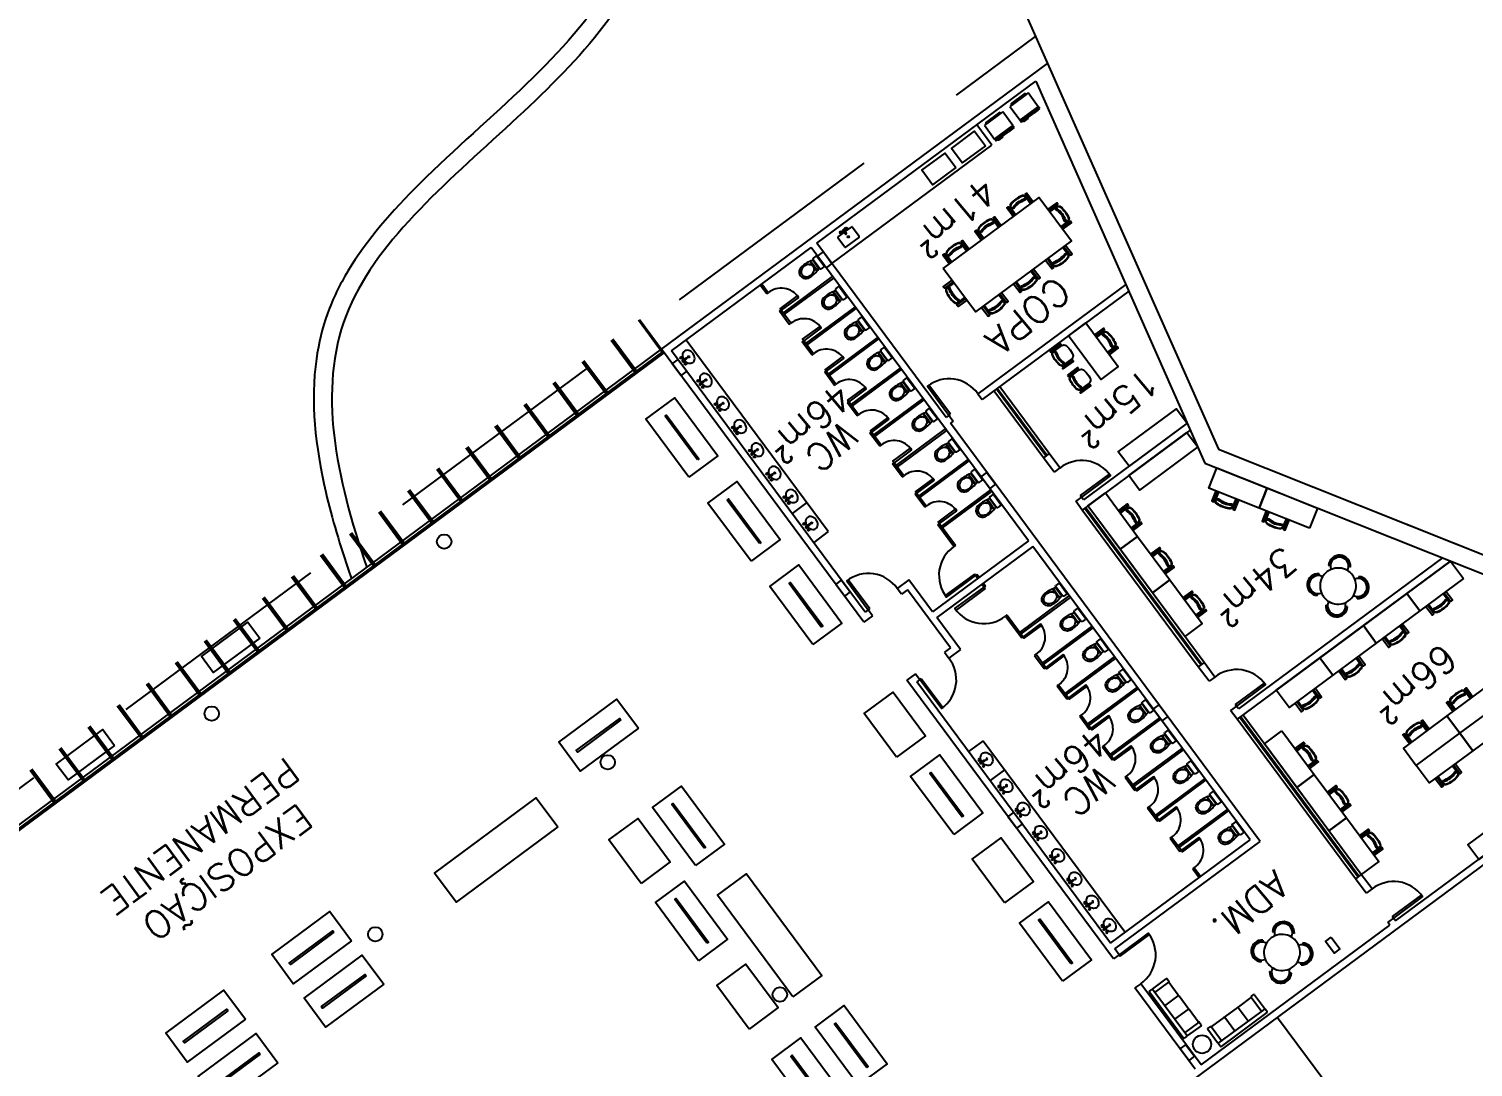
# Model space of a CAD drawing. Header units: millimetres. Extents: x 55520 to 96084, y -58491 to -49645.
# Drawn here: x 59592.36 to 59632.3, y -57743.2 to -57714.46 of the extents above; entities that cross this region are included whole.
import ezdxf

# ---------------------------------------------------------------- set-up
doc = ezdxf.new("R2010")
doc.units = ezdxf.units.MM
doc.linetypes.add('HIDDEN', pattern=[9.525, 6.35, -3.175])
for name, color, linetype in [('05_Mobiliário', 1, 'Continuous'), ('Alvenaria Corte', 30, 'Continuous'), ('Alvenaria Vista', 40, 'Continuous'), ('ARQ-TEXTO3', 3, 'Continuous'), ('Cinza', 9, 'Continuous'), ('Curvas de Nível', 10, 'Continuous'), ('Esquadrias', 241, 'Continuous'), ('Linha Fina', 100, 'Continuous'), ('Mobiliário_cinza', 254, 'Continuous'), ('Pilares', 181, 'Continuous'), ('Projeção', 60, 'HIDDEN')]:
    doc.layers.add(name, color=color, linetype=linetype)
doc.styles.add('ROMANS', font='romans.shx')

# ---------------------------------------------------------------- blocks, each defined once
blk = doc.blocks.new('cadeira cortada')
for points in [[(253.53, -365.944), (253.53, -365.67), (253.48, -365.67), (253.48, -365.944)], [(254.105, -365.944), (254.105, -365.67), (254.055, -365.67), (254.055, -365.944)]]:
    blk.add_lwpolyline(points)
for points in [[(253.563, -365.944), (253.563, -365.726, -0.34754), (253.624, -365.648, -0.116963), (253.961, -365.648, -0.34754), (254.023, -365.726), (254.023, -365.944)], [(254.023, -365.759, -0.342833), (253.969, -365.784, 0.050886), (253.793, -365.755, 0.050886), (253.617, -365.784, -0.342833), (253.563, -365.759)]]:
    blk.add_lwpolyline(points, format="xyb")
blk.add_lwpolyline([(254.023, -365.726, -0.342833), (253.969, -365.751, 0.050886), (253.793, -365.721, 0.050886), (253.617, -365.751, -0.342833), (253.563, -365.726, -0.272556), (253.628, -365.662, -0.116963), (253.958, -365.662, -0.272556)], format="xyb", close=True)
blk = doc.blocks.new('cuba-com-misturador')
for p, q in [((0.008, 0), (-0.008, 0)), ((-0.249, -0.404), (-0.249, -0.094)), ((-0.229, -0.074), (-0.018, -0.074)), ((-0.018, -0.01), (-0.018, -0.128)), ((-0.008, -0.138), (0.008, -0.138)), ((0.018, -0.128), (0.018, -0.01)), ((0.018, -0.074), (0.231, -0.074)), ((0.251, -0.094), (0.251, -0.404)), ((0.231, -0.424), (-0.229, -0.424))]:
    blk.add_line(p, q)
for centre, radius in [((-0.091, -0.023), 0.0337), ((-0.091, -0.023), 0.0274), ((0.087, -0.023), 0.0337), ((0.087, -0.023), 0.0274), ((0.001, -0.241), 0.0213), ((0.001, -0.241), 0.015)]:
    blk.add_circle(centre, radius)
for centre, radius, start, end in [((-0.008, -0.01), 0.01, 90, 180), ((-0.229, -0.094), 0.02, 90, 180), ((-0.008, -0.128), 0.01, 180, 270), ((0.008, -0.01), 0.01, 0, 90), ((0.008, -0.128), 0.01, 270, 0), ((0.231, -0.094), 0.02, 0, 90), ((-0.229, -0.404), 0.02, 180, 270), ((0.231, -0.404), 0.02, 270, 0)]:
    blk.add_arc(centre, radius, start, end)
blk = doc.blocks.new('geladeira-1')
for p, q in [((-0.2475, 0), (0.2475, 0)), ((0.2475, -0.04), (0.2475, 0)), ((-0.315, -0.04), (-0.2475, -0.04)), ((-0.315, -0.5125), (-0.315, -0.04)), ((-0.2475, 0), (-0.2475, -0.04)), ((0.315, -0.04), (0.315, -0.5125)), ((-0.315, -0.58), (-0.315, -0.5325)), ((-0.2475, -0.58), (-0.315, -0.58)), ((-0.305, -0.5325), (-0.305, -0.5125)), ((0.305, -0.5125), (-0.305, -0.5125)), ((-0.305, -0.5325), (0.305, -0.5325)), ((-0.2475, -0.58), (-0.1125, -0.58)), ((0.315, -0.58), (-0.1125, -0.58)), ((0.305, -0.5125), (0.305, -0.5325)), ((0.315, -0.5325), (0.315, -0.58))]:
    blk.add_line(p, q)
for points in [[(-0.2475, -0.04), (0.2475, -0.04)], [(0.2475, -0.04), (0.315, -0.04)], [(-0.315, -0.5125), (-0.305, -0.5125)], [(-0.315, -0.5325), (-0.305, -0.5325)], [(0.11, -0.58), (0.11, -0.6025), (0.245, -0.6025), (0.245, -0.58)], [(0.305, -0.5125), (0.315, -0.5125)], [(0.305, -0.5325), (0.315, -0.5325)]]:
    blk.add_lwpolyline(points)
blk = doc.blocks.new('sofá-3l-5')
for p, q in [((-1.025, 0), (1.025, 0)), ((-1.05, -0.125), (-1.05, -0.025)), ((-1.05, -0.775), (-1.05, -0.175)), ((-1.025, -0.15), (1.025, -0.15)), ((-0.9, -0.775), (-0.9, -0.15)), ((-0.3, -0.15), (-0.3, -0.75)), ((0.3, -0.15), (0.3, -0.75)), ((0.9, -0.15), (0.9, -0.775)), ((1.05, -0.025), (1.05, -0.125)), ((1.05, -0.175), (1.05, -0.775)), ((-0.925, -0.8), (-1.025, -0.8)), ((-0.875, -0.775), (-0.325, -0.775)), ((-0.275, -0.775), (0.275, -0.775)), ((0.325, -0.775), (0.875, -0.775)), ((1.025, -0.8), (0.925, -0.8))]:
    blk.add_line(p, q)
for centre, start, end in [((-1.025, -0.025), 90, 180), ((-1.025, -0.125), 180, 270), ((-1.025, -0.175), 90, 180), ((-0.925, -0.175), 0, 90), ((0.925, -0.175), 90, 180), ((1.025, -0.025), 0, 90), ((1.025, -0.125), 270, 0), ((1.025, -0.175), 0, 90), ((-1.025, -0.775), 180, 270), ((-0.925, -0.775), 270, 0), ((-0.875, -0.75), 180, 270), ((-0.325, -0.75), 270, 360), ((-0.275, -0.75), 180, 270), ((0.275, -0.75), 270, 360), ((0.325, -0.75), 180, 270), ((0.875, -0.75), 270, 360), ((0.925, -0.775), 180, 270), ((1.025, -0.775), 270, 0)]:
    blk.add_arc(centre, 0.025, start, end)
blk = doc.blocks.new('mesa-copa-1')
for p, q in [((-0.593, 0.536), (-0.613, 0.555)), ((-0.544, 0.584), (-0.564, 0.603)), ((-0.184, 0.601), (-0.202, 0.582)), ((0.168, 0.61), (0.187, 0.591)), ((0.536, 0.593), (0.555, 0.613)), ((0.584, 0.544), (0.603, 0.564)), ((-0.61, 0.168), (-0.591, 0.187)), ((0.601, 0.184), (0.582, 0.202)), ((-0.601, -0.184), (-0.582, -0.202)), ((0.61, -0.168), (0.591, -0.187)), ((-0.584, -0.544), (-0.603, -0.564)), ((-0.536, -0.593), (-0.555, -0.613)), ((-0.168, -0.61), (-0.187, -0.591)), ((0.184, -0.601), (0.202, -0.582)), ((0.544, -0.584), (0.564, -0.603)), ((0.593, -0.536), (0.613, -0.555))]:
    blk.add_line(p, q)
for centre, radius, start, end in [((-0.395, 0.383), 0.304, 45.7426, 225), ((-0.395, 0.383), 0.277, 141.5942, 225), ((-0.395, 0.383), 0.25, 142.2022, 250.7613), ((-0.395, 0.383), 0.277, 137.4499, 141.5942), ((-0.395, 0.383), 0.277, 131.6623, 137.4499), ((-0.395, 0.383), 0.25, 137.6067, 142.2022), ((-0.395, 0.383), 0.277, 127.4996, 131.6623), ((-0.395, 0.383), 0.25, 131.1911, 137.6067), ((-0.395, 0.383), 0.277, 45.7426, 127.4996), ((-0.395, 0.383), 0.25, 126.5706, 131.1911), ((-0.395, 0.383), 0.25, 21.0509, 126.5706), ((0, 0), 0.5, 108.9257, 162.8866), ((0, 0), 0.5, 72.8866, 108.9257), ((0.383, 0.395), 0.25, 52.2022, 160.7613), ((0, 0), 0.5, 18.9257, 72.8866), ((0.383, 0.395), 0.304, 315.7426, 135), ((0.383, 0.395), 0.277, 51.5942, 135), ((0.383, 0.395), 0.25, 291.0509, 36.5706), ((0.383, 0.395), 0.25, 47.6067, 52.2022), ((0.383, 0.395), 0.25, 41.1911, 47.6067), ((0.383, 0.395), 0.277, 47.4499, 51.5942), ((0.383, 0.395), 0.277, 41.6623, 47.4499), ((0.383, 0.395), 0.25, 36.5706, 41.1911), ((0.383, 0.395), 0.277, 315.7426, 37.4996), ((0.383, 0.395), 0.277, 37.4996, 41.6623), ((0, 0), 0.5, 162.8866, 198.9257), ((0, 0), 0.5, 342.8866, 18.9257), ((-0.383, -0.395), 0.304, 135.7426, 315), ((-0.383, -0.395), 0.277, 135.7426, 217.4996), ((-0.383, -0.395), 0.25, 111.0509, 216.5706), ((0, 0), 0.5, 198.9257, 252.8866), ((0, 0), 0.5, 288.9257, 342.8866), ((0.395, -0.383), 0.304, 225.7426, 45), ((0.395, -0.383), 0.25, 322.2022, 70.7613), ((0.395, -0.383), 0.277, 321.5942, 45), ((-0.383, -0.395), 0.277, 217.4996, 221.6623), ((-0.383, -0.395), 0.277, 221.6623, 227.4499), ((-0.383, -0.395), 0.25, 216.5706, 221.1911), ((-0.383, -0.395), 0.25, 221.1911, 227.6067), ((-0.383, -0.395), 0.277, 227.4499, 231.5942), ((-0.383, -0.395), 0.277, 231.5942, 315), ((-0.383, -0.395), 0.25, 227.6067, 232.2022), ((-0.383, -0.395), 0.25, 232.2022, 340.7613), ((0, 0), 0.5, 252.8866, 288.9257), ((0.395, -0.383), 0.25, 201.0509, 306.5706), ((0.395, -0.383), 0.277, 225.7426, 307.4996), ((0.395, -0.383), 0.25, 306.5706, 311.1911), ((0.395, -0.383), 0.25, 311.1911, 317.6067), ((0.395, -0.383), 0.277, 307.4996, 311.6623), ((0.395, -0.383), 0.25, 317.6067, 322.2022), ((0.395, -0.383), 0.277, 311.6623, 317.4499), ((0.395, -0.383), 0.277, 317.4499, 321.5942)]:
    blk.add_arc(centre, radius, start, end)
blk = doc.blocks.new('cadescritório-1')
for points in [[(-0.263, -0.042), (-0.312, -0.042), (-0.312, -0.387), (-0.263, -0.387)], [(0.312, -0.042), (0.263, -0.042), (0.263, -0.387), (0.312, -0.387)]]:
    blk.add_lwpolyline(points, close=True)
for points in [[(0.168, -0.02, -0.34754), (0.23, -0.098), (0.23, -0.39, -0.32794), (0.16, -0.485, -0.036168), (0.112, -0.497, -0.091436), (-0.112, -0.497, -0.036168), (-0.16, -0.485, -0.32794), (-0.23, -0.39), (-0.23, -0.098, -0.34754), (-0.168, -0.02, -0.116963)], [(0.23, -0.098, -0.342833), (0.176, -0.123, 0.050886), (0, -0.093, 0.050886), (-0.176, -0.123, -0.342833), (-0.23, -0.098, -0.272556), (-0.165, -0.034, -0.116963), (0.165, -0.034, -0.272556)]]:
    blk.add_lwpolyline(points, format="xyb", close=True)
blk.add_lwpolyline([(0.23, -0.131, -0.342833), (0.176, -0.156, 0.050886), (0, -0.126, 0.050886), (-0.176, -0.156, -0.342833), (-0.23, -0.131)], format="xyb")
blk = doc.blocks.new('bacia-2')
for p, q in [((-0.165, 0), (0.165, 0)), ((-0.185, -0.02), (-0.185, -0.114)), ((-0.101, -0.224), (-0.156, -0.224)), ((-0.156, -0.224), (-0.156, -0.234)), ((-0.101, -0.234), (-0.156, -0.234)), ((-0.155, -0.14), (0.155, -0.14)), ((-0.136, -0.155), (0.138, -0.155)), ((-0.101, -0.215), (-0.101, -0.31)), ((-0.096, -0.215), (-0.101, -0.215)), ((-0.096, -0.31), (-0.101, -0.31)), ((-0.096, -0.215), (-0.096, -0.31)), ((0.1, -0.224), (-0.096, -0.224)), ((0.1, -0.234), (-0.096, -0.234)), ((0.1, -0.215), (0.1, -0.31)), ((0.1, -0.215), (0.105, -0.215)), ((0.105, -0.31), (0.1, -0.31)), ((0.105, -0.215), (0.105, -0.31)), ((0.158, -0.224), (0.105, -0.224)), ((0.158, -0.234), (0.105, -0.234)), ((0.158, -0.224), (0.158, -0.234)), ((0.185, -0.02), (0.185, -0.114))]:
    blk.add_line(p, q)
for centre, radius, start, end in [((-0.165, -0.02), 0.02, 90, 180), ((0.165, -0.02), 0.02, 0, 90), ((0.747, -0.435), 0.933, 163.0474, 184.2312), ((-0.155, -0.11), 0.03, 186.4751, 270), ((0.064, -0.436), 0.215, 140.013, 182.2911), ((-0.136, -0.165), 0.01, 90, 164.926), ((0.002, -0.387), 0.136, 44.0581, 135.9419), ((-0.06, -0.436), 0.215, 357.7089, 39.987), ((0.138, -0.165), 0.01, 15.074, 90), ((-0.745, -0.435), 0.933, 355.7688, 16.9526), ((0.155, -0.11), 0.03, 270, 353.5249), ((0.001, -0.504), 0.185, 180, 0), ((0.063, -0.446), 0.214, 179.4567, 225.0557), ((0.002, -0.51), 0.126, 224.2545, 315.7455), ((-0.058, -0.446), 0.214, 314.9443, 0.5433)]:
    blk.add_arc(centre, radius, start, end)
blk = doc.blocks.new('pia')
blk.add_lwpolyline([(116.628, 127.313, 0.059126), (116.571, 127.302, 0.088095), (116.51, 127.269, 0.10529), (116.467, 127.217, 0.121807), (116.453, 127.161, 0.121807), (116.467, 127.105, 0.10529), (116.51, 127.053, 0.088095), (116.571, 127.02), (116.647, 127.008, 0.07888), (116.724, 127.02, 0.088095), (116.785, 127.053, 0.10529), (116.828, 127.105, 0.121807), (116.841, 127.161, 0.121807), (116.828, 127.217, 0.10529), (116.785, 127.269, 0.088095), (116.724, 127.302, 0.059126), (116.667, 127.313, 0.07888)], format="xyb")
blk.add_lwpolyline([(116.658, 127.232), (116.67, 127.347, 1.266953), (116.624, 127.347), (116.637, 127.232, 0.388814), (116.647, 127.223), (116.648, 127.223, 0.388814)], format="xyb", close=True)
for centre, radius in [((116.543, 127.344), 0.0262), ((116.647, 127.161), 0.0208), ((116.752, 127.344), 0.0262)]:
    blk.add_circle(centre, radius)
blk = doc.blocks.new('Expo_1')
blk.add_lwpolyline([(55979.651, -57955.975), (55981.651, -57955.975), (55981.651, -57956.975), (55979.651, -57956.975)], close=True)
at = {"layer": 'Esquadrias'}
blk.add_lwpolyline([(55979.901, -57956.45), (55981.401, -57956.45), (55981.401, -57956.5), (55979.901, -57956.5)], close=True, dxfattribs=at)

msp = doc.modelspace()

# ---------------------------------------------------------------- linework, layer by layer
at = {"layer": '05_Mobiliário'}
for points in [[(59598.741, -57731.322), (59597.456, -57732.274), (59597.128, -57731.832), (59598.414, -57730.88)], [(59594.723, -57734.298), (59593.438, -57735.25), (59593.11, -57734.808), (59594.396, -57733.856)]]:
    msp.add_lwpolyline(points, close=True, dxfattribs=at)
for points, knots in [([(59612.58, -57702.264), (59612.333, -57702.456), (59612.093, -57702.654), (59611.376, -57703.295), (59610.934, -57703.764), (59610.304, -57704.671), (59610.08, -57705.086), (59609.755, -57705.976), (59609.656, -57706.438), (59609.461, -57707.83), (59609.461, -57708.778), (59609.383, -57710.137), (59609.344, -57710.583), (59609.206, -57711.393), (59609.111, -57711.756), (59608.848, -57712.465), (59608.683, -57712.807), (59607.906, -57714.147), (59607.06, -57715.078), (59605.166, -57716.903), (59604.117, -57717.799), (59602.402, -57719.503), (59601.702, -57720.294), (59600.954, -57721.54), (59600.762, -57721.932), (59600.469, -57722.747), (59600.369, -57723.166), (59600.139, -57724.779), (59600.274, -57726.019), (59600.74, -57728.024), (59600.968, -57728.774), (59601.226, -57729.529), (59601.231, -57729.543), (59601.236, -57729.557), (59601.241, -57729.571), (59601.253, -57729.607), (59601.266, -57729.643), (59601.278, -57729.679)], [2.402052, 2.402052, 2.402052, 2.402052, 3.271939, 3.271939, 5.117462, 5.117462, 6.476071, 6.476071, 7.834681, 7.834681, 10.518018, 10.518018, 11.884931, 11.884931, 13.144324, 13.144324, 14.403716, 14.403716, 18.185083, 18.185083, 21.966451, 21.966451, 25.006111, 25.006111, 26.319563, 26.319563, 27.633015, 27.633015, 31.292337, 31.292337, 33.441143, 33.441143, 33.441143, 33.480994, 33.480994, 33.480994, 33.583679, 33.583679, 33.583679, 33.583679]), ([(59612.931, -57702.624), (59611.809, -57703.493), (59609.458, -57705.875), (59610.59, -57712.268), (59605.739, -57717.188), (59599.858, -57722.109), (59600.84, -57726.856), (59601.7, -57729.367)], [2.349177, 2.349177, 2.349177, 2.349177, 6.405812, 12.457961, 19.154992, 26.18667, 33.441143, 33.441143, 33.441143, 33.441143])]:
    msp.add_open_spline(points, degree=3, knots=knots, dxfattribs=at)
at = {"layer": 'Alvenaria Corte'}
for p, q in [((59609.853, -57723.328), (59620.532, -57715.419)), ((59620.532, -57715.419), (59625.254, -57726.09)), ((59614.151, -57720.394), (59620.203, -57715.912)), ((59620.203, -57715.912), (59624.879, -57726.479)), ((59610.133, -57723.37), (59613.99, -57720.513)), ((59620.001, -57728.629), (59613.99, -57720.513)), ((59617.722, -57725.215), (59614.151, -57720.394)), ((59622.691, -57721.535), (59618.606, -57724.561)), ((59622.774, -57721.722), (59618.725, -57724.721)), ((59615.448, -57730.882), (59609.853, -57723.328)), ((59615.489, -57730.602), (59610.133, -57723.37)), ((59618.606, -57724.561), (59618.725, -57724.721)), ((59617.802, -57725.156), (59617.722, -57725.215)), ((59617.802, -57725.156), (59617.921, -57725.317)), ((59617.921, -57725.317), (59617.841, -57725.376)), ((59626.411, -57736.948), (59617.841, -57725.376)), ((59624.475, -57725.565), (59621.487, -57727.778)), ((59624.392, -57725.377), (59621.528, -57727.498)), ((59620.576, -57726.213), (59620.415, -57726.332)), ((59620.713, -57726.733), (59620.415, -57726.332)), ((59620.874, -57726.614), (59620.576, -57726.213)), ((59625.254, -57726.09), (59640.119, -57732.022)), ((59620.874, -57726.614), (59620.713, -57726.733)), ((59624.879, -57726.479), (59639.429, -57732.285)), ((59621.469, -57727.418), (59621.308, -57727.537)), ((59621.487, -57727.778), (59621.308, -57727.537)), ((59621.528, -57727.498), (59621.469, -57727.418)), ((59620.001, -57728.629), (59617.349, -57730.593)), ((59620.12, -57728.79), (59617.469, -57730.754)), ((59626.132, -57736.906), (59620.12, -57728.79)), ((59631.458, -57729.104), (59625.813, -57733.284)), ((59631.676, -57729.191), (59625.772, -57733.564)), ((59616.695, -57729.709), (59616.373, -57729.947)), ((59616.492, -57730.108), (59616.373, -57729.947)), ((59617.349, -57730.593), (59616.695, -57729.709)), ((59616.653, -57729.989), (59616.492, -57730.108)), ((59617.843, -57731.596), (59616.653, -57729.989)), ((59615.689, -57730.703), (59615.448, -57730.882)), ((59615.57, -57730.543), (59615.489, -57730.602)), ((59615.689, -57730.703), (59615.57, -57730.543)), ((59618.123, -57731.638), (59617.469, -57730.754)), ((59617.843, -57731.596), (59617.683, -57731.715)), ((59617.683, -57731.715), (59617.802, -57731.876)), ((59618.123, -57731.638), (59617.802, -57731.876)), ((59595.636, -57764.968), (59640.119, -57732.022)), ((59616.879, -57732.311), (59616.638, -57732.489)), ((59616.879, -57732.311), (59616.998, -57732.471)), ((59624.861, -57731.999), (59624.7, -57732.118)), ((59624.998, -57732.519), (59624.7, -57732.118)), ((59625.159, -57732.4), (59624.861, -57731.999)), ((59630.158, -57739.151), (59639.429, -57732.285)), ((59622.352, -57740.204), (59616.638, -57732.489)), ((59616.998, -57732.471), (59616.918, -57732.531)), ((59622.274, -57739.763), (59616.918, -57732.531)), ((59625.159, -57732.4), (59624.998, -57732.519)), ((59625.754, -57733.204), (59625.593, -57733.323)), ((59625.772, -57733.564), (59625.593, -57733.323)), ((59625.813, -57733.284), (59625.754, -57733.204)), ((59622.274, -57739.763), (59626.132, -57736.906)), ((59622.393, -57739.924), (59626.411, -57736.948)), ((59629.206, -57737.865), (59629.045, -57737.984)), ((59629.504, -57738.267), (59629.206, -57737.865)), ((59629.343, -57738.386), (59629.045, -57737.984)), ((59629.504, -57738.267), (59629.343, -57738.386)), ((59630.099, -57739.07), (59629.938, -57739.189)), ((59630.158, -57739.151), (59630.099, -57739.07)), ((59624.774, -57743.138), (59629.997, -57739.27)), ((59629.997, -57739.27), (59629.938, -57739.189)), ((59622.512, -57740.085), (59622.393, -57739.924)), ((59622.512, -57740.085), (59622.352, -57740.204)), ((59623.108, -57740.888), (59622.947, -57741.007)), ((59624.613, -57743.257), (59622.947, -57741.007)), ((59624.774, -57743.138), (59623.108, -57740.888))]:
    msp.add_line(p, q, dxfattribs=at)
at = {"layer": 'Alvenaria Vista', "color": 1}
for p, q in [((59587.386, -57739.968), (59609.853, -57723.328)), ((59620.576, -57726.213), (59619.207, -57724.364)), ((59620.415, -57726.332), (59619.046, -57724.483)), ((59624.7, -57732.118), (59621.487, -57727.778)), ((59624.861, -57731.999), (59621.647, -57727.659)), ((59629.206, -57737.865), (59625.932, -57733.445)), ((59629.045, -57737.984), (59625.772, -57733.564))]:
    msp.add_line(p, q, dxfattribs=at)
at = {"layer": 'Alvenaria Vista'}
msp.add_open_spline([(59423.514, -57798.825), (59463.082, -57747.087), (59502.65, -57695.348), (59542.218, -57643.61), (59549.466, -57636.301), (59556.714, -57628.992), (59563.963, -57621.683), (59574.888, -57615.418), (59585.813, -57609.153), (59596.738, -57602.887), (59607.709, -57603.663), (59618.68, -57604.438), (59629.651, -57605.213), (59666.163, -57648.985), (59702.675, -57692.757), (59739.187, -57736.529), (59752.038, -57750.994), (59764.89, -57765.458), (59777.742, -57779.923)], degree=3, knots=[20.322416, 20.322416, 20.322416, 20.322416, 21.305376, 21.305376, 21.305376, 22.305376, 22.305376, 22.305376, 23.305376, 23.305376, 23.305376, 24.305376, 24.305376, 24.305376, 25.305376, 25.305376, 25.305376, 25.593369, 25.593369, 25.593369, 25.593369], dxfattribs=at)
at = {"layer": 'Cinza'}
for p, q in [((59609.216, -57722.518), (59609.903, -57723.446)), ((59609.24, -57722.5), (59609.928, -57723.428)), ((59608.461, -57723.077), (59609.149, -57724.005)), ((59608.485, -57723.059), (59609.173, -57723.988)), ((59608.509, -57723.042), (59609.197, -57723.97)), ((59607.658, -57723.673), (59608.345, -57724.601)), ((59607.682, -57723.655), (59608.369, -57724.583)), ((59607.706, -57723.637), (59608.393, -57724.565)), ((59606.854, -57724.268), (59607.541, -57725.196)), ((59606.878, -57724.25), (59607.566, -57725.178)), ((59606.902, -57724.232), (59607.59, -57725.16)), ((59606.05, -57724.863), (59606.738, -57725.791)), ((59606.075, -57724.845), (59606.762, -57725.773)), ((59606.099, -57724.827), (59606.786, -57725.755)), ((59605.247, -57725.458), (59605.934, -57726.386)), ((59605.271, -57725.44), (59605.958, -57726.368)), ((59605.295, -57725.422), (59605.982, -57726.35)), ((59604.443, -57726.053), (59605.131, -57726.981)), ((59604.467, -57726.035), (59605.155, -57726.963)), ((59604.492, -57726.017), (59605.179, -57726.946)), ((59603.64, -57726.648), (59604.327, -57727.576)), ((59603.664, -57726.631), (59604.351, -57727.559)), ((59603.688, -57726.613), (59604.375, -57727.541)), ((59602.836, -57727.244), (59603.523, -57728.172)), ((59602.86, -57727.226), (59603.548, -57728.154)), ((59602.884, -57727.208), (59603.572, -57728.136)), ((59602.032, -57727.839), (59602.72, -57728.767)), ((59602.057, -57727.821), (59602.744, -57728.749)), ((59602.081, -57727.803), (59602.768, -57728.731)), ((59601.229, -57728.434), (59601.916, -57729.362)), ((59601.253, -57728.416), (59601.94, -57729.344)), ((59601.277, -57728.398), (59601.964, -57729.326)), ((59600.425, -57729.029), (59601.113, -57729.957)), ((59600.449, -57729.011), (59601.137, -57729.939)), ((59600.474, -57728.993), (59601.161, -57729.921)), ((59599.622, -57729.624), (59600.309, -57730.552)), ((59599.646, -57729.606), (59600.333, -57730.534)), ((59599.67, -57729.589), (59600.357, -57730.517)), ((59598.818, -57730.219), (59599.505, -57731.147)), ((59598.842, -57730.202), (59599.53, -57731.13)), ((59598.866, -57730.184), (59599.554, -57731.112)), ((59598.014, -57730.815), (59598.702, -57731.743)), ((59598.039, -57730.797), (59598.726, -57731.725)), ((59598.063, -57730.779), (59598.75, -57731.707)), ((59597.211, -57731.41), (59597.898, -57732.338)), ((59597.235, -57731.392), (59597.922, -57732.32)), ((59597.259, -57731.374), (59597.946, -57732.302)), ((59596.407, -57732.005), (59597.095, -57732.933)), ((59596.431, -57731.987), (59597.119, -57732.915)), ((59596.456, -57731.969), (59597.143, -57732.897)), ((59595.604, -57732.6), (59596.291, -57733.528)), ((59595.628, -57732.582), (59596.315, -57733.51)), ((59595.652, -57732.564), (59596.339, -57733.492)), ((59594.8, -57733.195), (59595.487, -57734.123)), ((59594.824, -57733.177), (59595.512, -57734.105)), ((59594.848, -57733.16), (59595.536, -57734.088)), ((59593.997, -57733.79), (59594.684, -57734.718)), ((59594.021, -57733.773), (59594.708, -57734.701)), ((59594.045, -57733.755), (59594.732, -57734.683)), ((59593.241, -57734.35), (59593.928, -57735.278)), ((59593.193, -57734.386), (59593.88, -57735.314)), ((59593.217, -57734.368), (59593.904, -57735.296)), ((59592.389, -57734.981), (59593.077, -57735.909)), ((59592.413, -57734.963), (59593.101, -57735.891)), ((59592.438, -57734.945), (59593.125, -57735.873))]:
    msp.add_line(p, q, dxfattribs=at)
at = {"layer": 'Curvas de Nível'}
for points in [[(59619.192, -57712.392), (59625.254, -57726.09), (59651.161, -57736.428), (59666.808, -57738.73), (59691.848, -57729.594), (59710.88, -57723.303), (59731.966, -57723.195)], [(59626.888, -57741.822), (59633.726, -57751.028), (59641.483, -57777.117), (59636.918, -57798.682), (59656.834, -57840.066), (59672.892, -57857.802), (59679.627, -57862.47)]]:
    msp.add_lwpolyline(points, dxfattribs=at)
at = {"layer": 'Esquadrias'}
for p, q in [((59612.762, -57721.796), (59612.584, -57721.554)), ((59612.803, -57721.766), (59612.624, -57721.525)), ((59613.219, -57722.328), (59614.585, -57721.316)), ((59613.249, -57722.368), (59614.615, -57721.357)), ((59612.762, -57721.796), (59612.803, -57721.766)), ((59613.119, -57722.278), (59613.16, -57722.248)), ((59613.387, -57722.639), (59613.119, -57722.278)), ((59613.428, -57722.61), (59613.16, -57722.248)), ((59613.844, -57723.172), (59615.21, -57722.16)), ((59613.874, -57723.212), (59615.24, -57722.2)), ((59613.387, -57722.639), (59613.428, -57722.61)), ((59613.744, -57723.121), (59613.785, -57723.092)), ((59614.012, -57723.483), (59613.744, -57723.121)), ((59614.052, -57723.453), (59613.785, -57723.092)), ((59614.469, -57724.016), (59615.835, -57723.004)), ((59614.499, -57724.056), (59615.865, -57723.044)), ((59587.411, -57740.043), (59609.898, -57723.388)), ((59587.427, -57740.093), (59609.928, -57723.428)), ((59614.012, -57723.483), (59614.052, -57723.453)), ((59614.369, -57723.965), (59614.41, -57723.935)), ((59614.637, -57724.327), (59614.369, -57723.965)), ((59614.677, -57724.297), (59614.41, -57723.935)), ((59615.094, -57724.86), (59616.46, -57723.848)), ((59615.124, -57724.9), (59616.49, -57723.888)), ((59614.637, -57724.327), (59614.677, -57724.297)), ((59615.719, -57725.703), (59617.085, -57724.692)), ((59615.749, -57725.744), (59617.115, -57724.732)), ((59620.484, -57726.281), (59619.115, -57724.433)), ((59620.508, -57726.263), (59619.139, -57724.415)), ((59614.994, -57724.809), (59615.034, -57724.779)), ((59615.262, -57725.171), (59614.994, -57724.809)), ((59615.302, -57725.141), (59615.034, -57724.779)), ((59615.262, -57725.171), (59615.302, -57725.141)), ((59616.344, -57726.547), (59617.71, -57725.535)), ((59615.619, -57725.653), (59615.659, -57725.623)), ((59615.887, -57726.014), (59615.619, -57725.653)), ((59615.927, -57725.985), (59615.659, -57725.623)), ((59616.374, -57726.587), (59617.74, -57725.576)), ((59615.887, -57726.014), (59615.927, -57725.985)), ((59616.244, -57726.497), (59616.284, -57726.467)), ((59616.512, -57726.858), (59616.244, -57726.497)), ((59616.552, -57726.828), (59616.284, -57726.467)), ((59616.969, -57727.391), (59618.335, -57726.379)), ((59616.999, -57727.431), (59618.365, -57726.419)), ((59616.512, -57726.858), (59616.552, -57726.828)), ((59616.869, -57727.34), (59616.909, -57727.311)), ((59617.137, -57727.702), (59616.869, -57727.34)), ((59617.177, -57727.672), (59616.909, -57727.311)), ((59617.594, -57728.235), (59618.96, -57727.223)), ((59617.623, -57728.275), (59618.99, -57727.263)), ((59617.137, -57727.702), (59617.177, -57727.672)), ((59624.769, -57732.067), (59621.555, -57727.728)), ((59624.793, -57732.049), (59621.579, -57727.71)), ((59617.494, -57728.184), (59617.534, -57728.154)), ((59617.94, -57728.787), (59617.494, -57728.184)), ((59617.981, -57728.757), (59617.534, -57728.154)), ((59617.981, -57728.757), (59617.94, -57728.787)), ((59618.576, -57729.561), (59618.536, -57729.59)), ((59618.595, -57729.671), (59618.536, -57729.59)), ((59618.635, -57729.641), (59618.576, -57729.561)), ((59618.714, -57729.832), (59618.774, -57729.912)), ((59618.754, -57729.802), (59618.814, -57729.882)), ((59618.814, -57729.882), (59618.774, -57729.912)), ((59619.766, -57731.168), (59621.132, -57730.156)), ((59619.796, -57731.208), (59621.162, -57730.196)), ((59619.409, -57730.686), (59619.369, -57730.715)), ((59619.369, -57730.715), (59619.815, -57731.318)), ((59619.409, -57730.686), (59619.855, -57731.288)), ((59620.391, -57732.012), (59621.757, -57731)), ((59620.421, -57732.052), (59621.787, -57731.04)), ((59619.815, -57731.318), (59619.855, -57731.288)), ((59620.172, -57731.8), (59620.212, -57731.771)), ((59620.172, -57731.8), (59620.44, -57732.162)), ((59620.212, -57731.771), (59620.48, -57732.132)), ((59621.016, -57732.855), (59622.382, -57731.844)), ((59621.046, -57732.896), (59622.412, -57731.884)), ((59620.44, -57732.162), (59620.48, -57732.132)), ((59620.797, -57732.644), (59620.837, -57732.614)), ((59620.797, -57732.644), (59621.065, -57733.006)), ((59620.837, -57732.614), (59621.105, -57732.976)), ((59621.641, -57733.699), (59623.007, -57732.687)), ((59621.671, -57733.739), (59623.037, -57732.728)), ((59621.065, -57733.006), (59621.105, -57732.976)), ((59621.422, -57733.488), (59621.462, -57733.458)), ((59621.422, -57733.488), (59621.69, -57733.85)), ((59621.462, -57733.458), (59621.73, -57733.82)), ((59622.266, -57734.543), (59623.632, -57733.531)), ((59629.114, -57737.933), (59625.84, -57733.513)), ((59629.138, -57737.915), (59625.864, -57733.496)), ((59621.69, -57733.85), (59621.73, -57733.82)), ((59622.296, -57734.583), (59623.662, -57733.571)), ((59622.047, -57734.332), (59622.087, -57734.302)), ((59622.047, -57734.332), (59622.315, -57734.693)), ((59622.087, -57734.302), (59622.355, -57734.664)), ((59622.315, -57734.693), (59622.355, -57734.664)), ((59622.891, -57735.387), (59624.257, -57734.375)), ((59622.92, -57735.427), (59624.287, -57734.415)), ((59622.672, -57735.175), (59622.712, -57735.146)), ((59622.712, -57735.146), (59622.98, -57735.507)), ((59622.672, -57735.175), (59622.94, -57735.537)), ((59622.94, -57735.537), (59622.98, -57735.507)), ((59623.516, -57736.231), (59624.882, -57735.219)), ((59623.545, -57736.271), (59624.912, -57735.259)), ((59623.297, -57736.019), (59623.337, -57735.989)), ((59623.297, -57736.019), (59623.565, -57736.381)), ((59623.337, -57735.989), (59623.605, -57736.351)), ((59624.141, -57737.074), (59625.507, -57736.063)), ((59624.17, -57737.115), (59625.536, -57736.103)), ((59623.565, -57736.381), (59623.605, -57736.351)), ((59623.922, -57736.863), (59623.962, -57736.833)), ((59623.922, -57736.863), (59624.19, -57737.225)), ((59623.962, -57736.833), (59624.23, -57737.195)), ((59624.19, -57737.225), (59624.23, -57737.195)), ((59624.547, -57737.707), (59624.587, -57737.677)), ((59624.547, -57737.707), (59624.725, -57737.948)), ((59624.587, -57737.677), (59624.766, -57737.918))]:
    msp.add_line(p, q, dxfattribs=at)
for points in [[(59613.642, -57721.891), (59613.16, -57722.248), (59613.13, -57722.208), (59613.612, -57721.851)], [(59614.267, -57722.735), (59613.785, -57723.092), (59613.755, -57723.052), (59614.237, -57722.694)], [(59614.892, -57723.578), (59614.41, -57723.935), (59614.38, -57723.895), (59614.862, -57723.538)], [(59617.842, -57725.126), (59617.247, -57724.323), (59617.207, -57724.352), (59617.802, -57725.156)], [(59615.517, -57724.422), (59615.034, -57724.779), (59615.005, -57724.739), (59615.487, -57724.382)], [(59616.142, -57725.266), (59615.659, -57725.623), (59615.63, -57725.583), (59616.112, -57725.226)], [(59616.766, -57726.11), (59616.284, -57726.467), (59616.255, -57726.427), (59616.737, -57726.07)], [(59617.391, -57726.953), (59616.909, -57727.311), (59616.88, -57727.27), (59617.362, -57726.913)], [(59621.439, -57727.378), (59622.243, -57726.783), (59622.272, -57726.823), (59621.469, -57727.418)], [(59618.016, -57727.797), (59617.534, -57728.154), (59617.504, -57728.114), (59617.987, -57727.757)], [(59618.506, -57729.55), (59617.702, -57730.145), (59617.732, -57730.186), (59618.536, -57729.59)], [(59615.61, -57730.513), (59615.015, -57729.709), (59614.975, -57729.739), (59615.57, -57730.543)], [(59618.803, -57729.952), (59618, -57730.547), (59617.97, -57730.507), (59618.774, -57729.912)], [(59620.338, -57730.931), (59619.855, -57731.288), (59619.885, -57731.329), (59620.367, -57730.971)], [(59620.962, -57731.775), (59620.48, -57732.132), (59620.51, -57732.172), (59620.992, -57731.815)], [(59617.038, -57732.441), (59617.634, -57733.245), (59617.593, -57733.275), (59616.998, -57732.471)], [(59621.587, -57732.619), (59621.105, -57732.976), (59621.135, -57733.016), (59621.617, -57732.659)], [(59625.724, -57733.164), (59626.528, -57732.569), (59626.558, -57732.609), (59625.754, -57733.204)], [(59622.212, -57733.463), (59621.73, -57733.82), (59621.76, -57733.86), (59622.242, -57733.503)], [(59622.837, -57734.306), (59622.355, -57734.664), (59622.385, -57734.704), (59622.867, -57734.347)], [(59623.462, -57735.15), (59622.98, -57735.507), (59623.01, -57735.547), (59623.492, -57735.19)], [(59624.087, -57735.994), (59623.605, -57736.351), (59623.635, -57736.391), (59624.117, -57736.034)], [(59624.712, -57736.838), (59624.23, -57737.195), (59624.26, -57737.235), (59624.742, -57736.878)], [(59630.069, -57739.03), (59630.873, -57738.435), (59630.902, -57738.475), (59630.099, -57739.07)], [(59622.542, -57740.125), (59623.346, -57739.53), (59623.316, -57739.489), (59622.512, -57740.085)]]:
    msp.add_lwpolyline(points, close=True, dxfattribs=at)
at = {"layer": 'Linha Fina'}
for centre, radius, start, end in [((59613.165, -57722.213), 0.576, 34.0353, 129.0144), ((59613.79, -57723.057), 0.576, 34.0353, 129.0144), ((59614.415, -57723.901), 0.576, 34.0353, 129.0144), ((59615.04, -57724.744), 0.576, 34.0353, 129.0144), ((59617.807, -57725.121), 0.975, 35.0561, 127.9937), ((59615.665, -57725.588), 0.576, 34.0353, 129.0144), ((59616.29, -57726.432), 0.576, 34.0353, 129.0144), ((59616.914, -57727.276), 0.576, 34.0353, 129.0144), ((59621.474, -57727.383), 0.975, 35.0561, 127.9937), ((59617.539, -57728.119), 0.576, 34.0353, 129.0144), ((59618.501, -57729.585), 0.975, 125.0561, 217.9937), ((59615.575, -57730.508), 0.975, 35.0561, 127.9937), ((59618.768, -57729.947), 0.975, 215.0561, 307.9937), ((59619.89, -57731.294), 0.576, 304.0353, 39.0144), ((59617.033, -57732.476), 0.975, 305.0561, 37.9937), ((59620.515, -57732.137), 0.576, 304.0353, 39.0144), ((59625.759, -57733.169), 0.975, 35.0561, 127.9937), ((59621.14, -57732.981), 0.576, 304.0353, 39.0144), ((59621.765, -57733.825), 0.576, 304.0353, 39.0144), ((59622.39, -57734.669), 0.576, 304.0353, 39.0144), ((59623.015, -57735.513), 0.576, 304.0353, 39.0144), ((59623.64, -57736.356), 0.576, 304.0353, 39.0144), ((59624.265, -57737.2), 0.576, 304.0353, 39.0144), ((59630.104, -57739.035), 0.975, 35.0561, 127.9937), ((59622.547, -57740.09), 0.975, 305.0561, 37.9937)]:
    msp.add_arc(centre, radius, start, end, dxfattribs=at)
at = {"layer": 'Mobiliário_cinza'}
for p, q in [((59618.987, -57717.683), (59618.571, -57717.12)), ((59614.567, -57720.956), (59618.987, -57717.683)), ((59614.463, -57728.376), (59610.535, -57723.072)), ((59613.868, -57727.572), (59613.466, -57727.87)), ((59614.463, -57728.376), (59614.061, -57728.673)), ((59618.748, -57734.162), (59618.346, -57734.459)), ((59618.748, -57734.162), (59622.676, -57739.466)), ((59619.343, -57734.965), (59618.941, -57735.263))]:
    msp.add_line(p, q, dxfattribs=at)
for points in [[(59618.81, -57717.693), (59618.167, -57718.169), (59617.869, -57717.767), (59618.512, -57717.291)], [(59617.991, -57718.299), (59617.348, -57718.775), (59617.051, -57718.373), (59617.694, -57717.897)], [(59617.647, -57721.089), (59620.299, -57719.125), (59621.192, -57720.331), (59618.54, -57722.295)], [(59621.591, -57722.599), (59622.483, -57723.804), (59622.001, -57724.162), (59621.108, -57722.956)], [(59624.392, -57725.377), (59622.785, -57726.568), (59622.487, -57726.166), (59624.094, -57724.976)], [(59624.682, -57726.033), (59623.075, -57727.224), (59622.778, -57726.822), (59624.385, -57725.632)], [(59626.385, -57727.725), (59624.992, -57727.169), (59625.214, -57726.612), (59626.607, -57727.168)], [(59622.129, -57727.302), (59623.022, -57728.507), (59622.54, -57728.865), (59621.647, -57727.659)], [(59627.778, -57728.281), (59626.385, -57727.725), (59626.607, -57727.168), (59628, -57727.724)], [(59623.022, -57728.507), (59623.915, -57729.713), (59623.433, -57730.07), (59622.54, -57728.865)], [(59632.033, -57729.673), (59630.828, -57730.566), (59630.471, -57730.084), (59631.676, -57729.191)], [(59623.915, -57729.713), (59624.808, -57730.918), (59624.326, -57731.275), (59623.433, -57730.07)], [(59630.828, -57730.566), (59629.623, -57731.459), (59629.265, -57730.977), (59630.471, -57730.084)], [(59629.623, -57731.459), (59628.417, -57732.351), (59628.06, -57731.869), (59629.265, -57730.977)], [(59628.417, -57732.351), (59627.212, -57733.244), (59626.855, -57732.762), (59628.06, -57731.869)], [(59632.781, -57732.583), (59631.576, -57733.476), (59631.933, -57733.958), (59633.138, -57733.065)], [(59616.349, -57734.619), (59615.456, -57733.414), (59616.26, -57732.818), (59617.153, -57734.024)], [(59633.496, -57733.547), (59632.29, -57734.44), (59631.933, -57733.958), (59633.138, -57733.065)], [(59631.576, -57733.476), (59630.371, -57734.368), (59630.728, -57734.851), (59631.933, -57733.958)], [(59627.01, -57733.892), (59627.903, -57735.097), (59627.42, -57735.454), (59626.528, -57734.249)], [(59632.29, -57734.44), (59631.085, -57735.333), (59630.728, -57734.851), (59631.933, -57733.958)], [(59627.903, -57735.097), (59628.795, -57736.302), (59628.313, -57736.659), (59627.42, -57735.454)], [(59606.986, -57736.551), (59604.173, -57738.634), (59603.578, -57737.83), (59606.39, -57735.747)], [(59634.062, -57736.259), (59632.455, -57737.449), (59632.158, -57737.048), (59633.765, -57735.857)], [(59609.292, -57738.113), (59608.4, -57736.907), (59609.203, -57736.312), (59610.096, -57737.518)], [(59628.795, -57736.302), (59629.688, -57737.508), (59629.206, -57737.865), (59628.313, -57736.659)], [(59619.335, -57738.651), (59618.442, -57737.445), (59619.246, -57736.85), (59620.139, -57738.056)], [(59613.484, -57741.252), (59611.401, -57738.439), (59612.204, -57737.844), (59614.287, -57740.657)], [(59612.278, -57742.144), (59611.386, -57740.939), (59612.189, -57740.344), (59613.082, -57741.549)]]:
    msp.add_lwpolyline(points, close=True, dxfattribs=at)
msp.add_circle((59624.802, -57742.566), 0.25, dxfattribs=at)
at = {"layer": 'Pilares'}
for points in [[(59614.329, -57720.635), (59614.567, -57720.956), (59614.407, -57721.075), (59614.169, -57720.754)], [(59610.311, -57723.611), (59610.549, -57723.932), (59610.389, -57724.051), (59610.151, -57723.73)], [(59618.853, -57726.742), (59619.091, -57727.064), (59618.93, -57727.183), (59618.692, -57726.861)], [(59614.835, -57729.718), (59615.073, -57730.04), (59614.912, -57730.159), (59614.674, -57729.837)], [(59623.614, -57733.171), (59623.852, -57733.493), (59623.691, -57733.612), (59623.453, -57733.29)], [(59619.596, -57736.147), (59619.834, -57736.468), (59619.673, -57736.587), (59619.435, -57736.266)], [(59628.375, -57739.6), (59628.614, -57739.921), (59628.453, -57740.04), (59628.215, -57739.719)], [(59624.357, -57742.576), (59624.596, -57742.897), (59624.435, -57743.016), (59624.197, -57742.695)]]:
    msp.add_lwpolyline(points, close=True, dxfattribs=at)
for centre in [(59603.841, -57728.652), (59597.412, -57733.413), (59608.364, -57734.759), (59601.935, -57739.521), (59613.126, -57741.188)]:
    msp.add_circle(centre, 0.2, dxfattribs=at)
at = {"layer": 'Projeção'}
msp.add_line((59587.392, -57738.968), (59620.2, -57714.669), dxfattribs=at)

# ---------------------------------------------------------------- block references
at = {"layer": 'Mobiliário_cinza', "xscale": -1}
for name, p, rotation in [('geladeira-1', (59619.716, -57716.39), 36.52487631692194), ('geladeira-1', (59619.013, -57716.91), 36.52487631692194), ('bacia-2', (59620.96, -57729.947), 306.524876316418), ('bacia-2', (59621.475, -57730.643), 306.524876316418), ('bacia-2', (59622.1, -57731.487), 306.524876316418), ('bacia-2', (59622.725, -57732.331), 306.524876316418), ('bacia-2', (59623.35, -57733.174), 306.524876316418), ('bacia-2', (59623.975, -57734.018), 306.524876316418), ('pia', (59651.605, -57565.247), 126.5248763187128), ('bacia-2', (59624.6, -57734.862), 306.524876316418), ('pia', (59652.155, -57565.988), 126.5248763187128), ('pia', (59652.631, -57566.631), 126.5248763187128), ('bacia-2', (59625.225, -57735.706), 306.524876316418), ('pia', (59653.108, -57567.274), 126.5248763187128), ('bacia-2', (59625.85, -57736.549), 306.524876316418), ('pia', (59653.584, -57567.917), 126.5248763187128), ('pia', (59654.06, -57568.56), 126.5248763187128), ('pia', (59654.536, -57569.203), 126.5248763187128), ('pia', (59655.012, -57569.846), 126.5248763187128)]:
    msp.add_blockref(name, p, dxfattribs=dict(at, rotation=rotation))
at = {"layer": 'Mobiliário_cinza'}
for name, p, xscale, yscale, zscale, rotation in [('cadeira cortada', (59604.62, -57229.818), -1.100000000000001, 1.100000000000001, 1.1, 36.52487631774168), ('cadeira cortada', (59778.07, -57255.806), 1.100000000000001, 1.100000000000001, 1.100000000000001, 306.5248763176722), ('cadeira cortada', (59603.736, -57230.472), -1.100000000000001, 1.100000000000001, 1.1, 36.52487631774168), ('cadeira cortada', (59602.852, -57231.127), -1.100000000000001, 1.100000000000001, 1.1, 36.52487631774168), ('cadeira cortada', (60084.672, -57877.982), 1.100000000000001, 1.100000000000001, 1.100000000000001, 216.5248763176027), ('cadeira cortada', (60083.788, -57878.637), 1.100000000000001, 1.100000000000001, 1.100000000000001, 216.5248763176027), ('cadeira cortada', (59128.459, -57736.93), -1.100000000000001, 1.100000000000001, 1.1, 126.5248763176721), ('cadeira cortada', (60082.904, -57879.292), 1.100000000000001, 1.100000000000001, 1.100000000000001, 216.5248763176027), ('cadeira cortada', (59779.361, -57259.28), 1.1, 1.1, 1.1, 306.5248763158874), ('cadeira cortada', (59735.591, -58204.715), 1.1, 1.1, 1.1, 158.2445524717699), ('cadeira cortada', (59780.019, -57264.144), 1.1, 1.1, 1.1, 306.5248763158874), ('cadeira cortada', (59736.984, -58205.271), 1.1, 1.1, 1.1, 158.2445524717699), ('cadeira cortada', (59780.912, -57265.349), 1.1, 1.1, 1.1, 306.5248763158874), ('cadeira cortada', (59781.805, -57266.554), 1.1, 1.1, 1.1, 306.5248763158874), ('cadeira cortada', (60095.192, -57887.563), 1.100000000000001, 1.100000000000001, 1.100000000000001, 216.5248763174411), ('cadeira cortada', (60093.986, -57888.456), 1.100000000000001, 1.100000000000001, 1.100000000000001, 216.5248763174411), ('cadeira cortada', (60092.781, -57889.349), 1.100000000000001, 1.100000000000001, 1.100000000000001, 216.5248763174411), ('cadeira cortada', (60091.576, -57890.241), 1.100000000000001, 1.100000000000001, 1.100000000000001, 216.5248763174411), ('cadeira cortada', (59616.78, -57243.514), -1.1, 1.1, 1.1, 36.52487631854815), ('cadeira cortada', (59615.575, -57244.406), -1.1, 1.1, 1.1, 36.52487631854815), ('cadeira cortada', (59784.9, -57270.733), 1.1, 1.1, 1.1, 306.5248763158874), ('cadeira cortada', (60095.449, -57892.33), 1.100000000000001, 1.100000000000001, 1.100000000000001, 216.5248763174411), ('cadeira cortada', (59785.792, -57271.939), 1.1, 1.1, 1.1, 306.5248763158874), ('cadeira cortada', (59786.685, -57273.144), 1.1, 1.1, 1.1, 306.5248763158874), ('sofá-3l-5', (59623.816, -57741.757), 0.7692307692307693, 0.7692307692307693, 0.7692307692307693, 126.524876318434), ('sofá-3l-5', (59625.964, -57742.153), 0.7692307692307693, 0.7692307692307693, 0.7692307692307693, 216.5248763181711)]:
    msp.add_blockref(name, p, dxfattribs=dict(at, xscale=xscale, yscale=yscale, zscale=zscale, rotation=rotation))
for name, p, rotation in [('cuba-com-misturador', (59614.877, -57720.023), 36.52487631844843), ('bacia-2', (59614.249, -57720.887), 306.5248763187575), ('bacia-2', (59614.874, -57721.731), 306.5248763187575), ('bacia-2', (59615.499, -57722.574), 306.5248763187575), ('cadescritório-1', (59620.747, -57723.642), 126.4749756908803), ('pia', (59782.213, -57741.592), 126.5248763164627), ('bacia-2', (59616.124, -57723.418), 306.5248763187575), ('pia', (59782.69, -57742.235), 126.5248763164627), ('cadescritório-1', (59621.23, -57724.318), 126.4749756908803), ('bacia-2', (59616.749, -57724.262), 306.5248763187575), ('Expo_1', (46354.781, -137205.795), 126.5248763179003), ('pia', (59783.166, -57742.878), 126.5248763164627), ('bacia-2', (59617.374, -57725.106), 306.5248763187575), ('pia', (59783.642, -57743.521), 126.5248763164627), ('pia', (59784.118, -57744.164), 126.5248763164627), ('bacia-2', (59617.999, -57725.949), 306.5248763187575), ('pia', (59784.594, -57744.807), 126.5248763164627), ('bacia-2', (59618.624, -57726.793), 306.5248763187575), ('Expo_1', (46356.499, -137208.115), 126.5248763179003), ('pia', (59785.07, -57745.449), 126.5248763164627), ('bacia-2', (59619.139, -57727.489), 306.5248763187575), ('pia', (59785.619, -57746.192), 126.5248763164627), ('mesa-copa-1', (59628.565, -57729.882), 220.0749756908868), ('Expo_1', (46358.21, -137210.425), 126.5248763179003), ('Expo_1', (139088.138, -70989.648), 216.5248763174621), ('Expo_1', (46362.104, -137215.682), 126.5248763179003), ('Expo_1', (46354.966, -137216.545), 126.5248763179003), ('Expo_1', (46355.047, -137219.175), 126.5248763179003), ('Expo_1', (46365.114, -137219.746), 126.5248763179003), ('Expo_1', (139080.2, -70995.527), 216.5248763174621), ('mesa-copa-1', (59627.014, -57740.023), 220.0749756908868), ('Expo_1', (139081.093, -70996.732), 216.5248763174621), ('Expo_1', (139077.268, -70997.699), 216.5248763174621), ('Expo_1', (46359.465, -137222.621), 126.5248763179003), ('Expo_1', (139078.161, -70998.904), 216.5248763174621), ('Expo_1', (46358.26, -137223.513), 126.5248763179003)]:
    msp.add_blockref(name, p, dxfattribs=dict(at, rotation=rotation))

# ---------------------------------------------------------------- texts
at = {"layer": 'ARQ-TEXTO3', "color": 14, "char_height": 0.75, "attachment_point": 5, "style": 'ROMANS'}
for s, insert, rotation in [('41m²', (59617.969, -57719.663), 220.075), ('COPA', (59619.993, -57722.415), 220.075), ('15m²', (59622.434, -57724.931), 220.075), ('46m²', (59613.957, -57725.352), 220.075), ('WC', (59614.548, -57726.031), 220.075), ('34m²', (59626.275, -57729.874), 220.075), ('66m²', (59630.685, -57732.569), 220.075), ('46m²', (59621.068, -57734.885), 220.075), ('EXPOSIÇÃO\\PPERMANENTE', (59597.472, -57737.304), 216.5249), ('WC', (59621.659, -57735.564), 220.075), ('ADM.', (59626.147, -57738.745), 220.075)]:
    msp.add_mtext(s, dxfattribs=dict(at, insert=insert, rotation=rotation))

doc.saveas('drawing.dxf')
